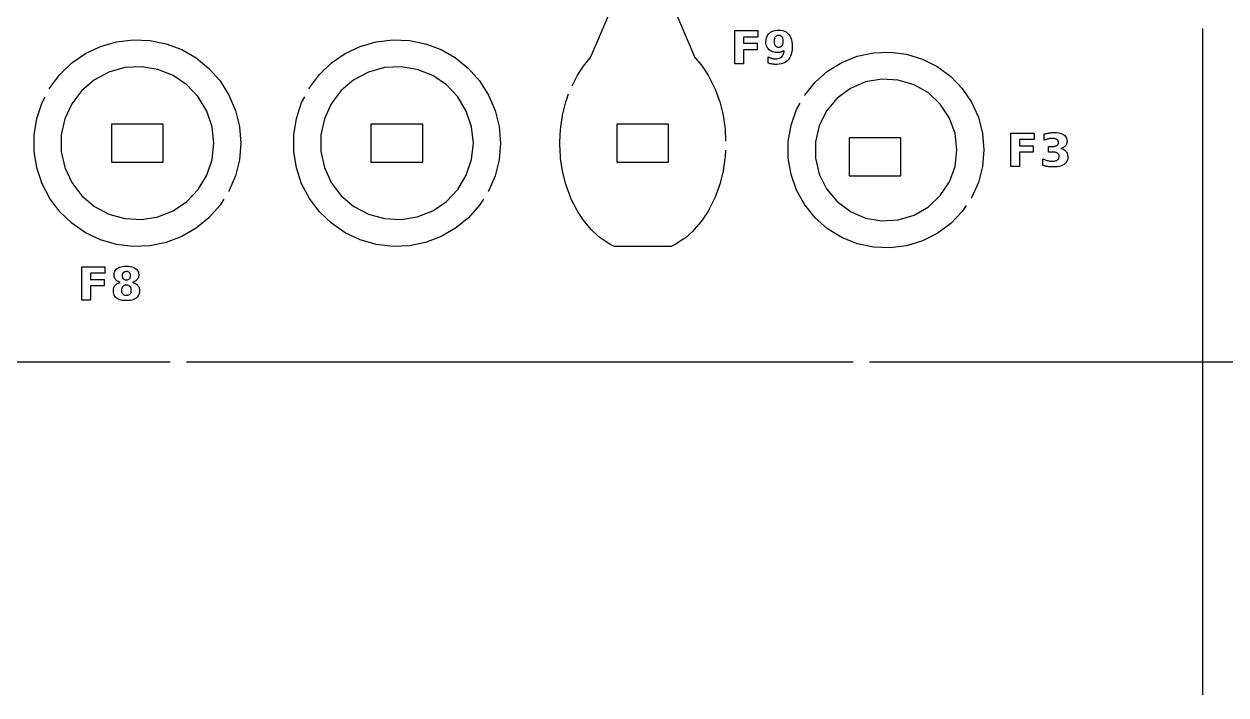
# Model space of a CAD drawing. Header units: millimetres. Extents: x 0 to 300, y 0 to 300.
# Drawn here: x 63.7 to 151.7, y 125.6 to 174.7 of the extents above; entities that cross this region are included whole.
import ezdxf

# ---------------------------------------------------------------- set-up
doc = ezdxf.new("R2010")
doc.units = ezdxf.units.MM
for name, color, linetype in [('CUT', 1, 'CONTINUOUS'), ('ENGRAVE', 5, 'CONTINUOUS'), ('SCORE', 7, 'CONTINUOUS')]:
    doc.layers.add(name, color=color, linetype=linetype)

msp = doc.modelspace()

# ---------------------------------------------------------------- linework, layer by layer
at = {"layer": 'CUT', "color": 1}
for points in [[(103.8208, 170.2013), (104.1396, 170.8375), (104.2179, 170.9732), (104.651, 171.6317), (104.752, 171.766), (105.1558, 172.2381), (105.1699, 172.2564), (105.18, 172.2771), (107.7369, 178.2431)], [(110.2631, 178.2431), (112.82, 172.2771), (112.8301, 172.2564), (112.8442, 172.2381), (113.248, 171.766), (113.349, 171.6317), (113.7821, 170.9732), (113.8604, 170.8375), (114.232, 170.0959), (114.2907, 169.9606), (114.5906, 169.1497), (114.6323, 169.0157), (114.8525, 168.151), (114.8792, 168.0184), (115.0012, 167.2003), (115.0031, 167.1903), (115.0258, 167.0022), (115.068, 166.1448)], [(150, 125.6), (150, 174.4)], [(65.5532, 169.9643), (65.5975, 170.0487), (66.3298, 171.0233), (67.2091, 171.8678), (68.2124, 172.5604), (69.3138, 173.083), (70.4848, 173.4222), (71.695, 173.5691), (72.9131, 173.52), (74.1076, 173.2762), (75.2475, 172.8439), (76.3032, 172.2343), (77.2476, 171.4633), (78.056, 170.5508), (78.7075, 169.5204), (79.1854, 168.3988), (79.4771, 167.2152), (79.5752, 166), (79.4771, 164.7848), (79.1854, 163.6012), (78.7075, 162.4796), (78.6879, 162.4485)], [(84.5532, 169.9643), (84.5975, 170.0487), (85.3298, 171.0233), (86.2091, 171.8678), (87.2124, 172.5604), (88.3138, 173.083), (89.4848, 173.4222), (90.695, 173.5691), (91.9131, 173.52), (93.1076, 173.2762), (94.2475, 172.8439), (95.3032, 172.2343), (96.2476, 171.4633), (97.056, 170.5508), (97.7075, 169.5204), (98.1854, 168.3988), (98.4771, 167.2152), (98.5752, 166), (98.4771, 164.7848), (98.1854, 163.6012), (97.7075, 162.4796), (97.6879, 162.4485)], [(120.8395, 169.4898), (120.8552, 169.518), (121.6198, 170.4648), (122.5333, 171.2689), (123.5697, 171.907), (124.6989, 172.3608), (125.8886, 172.6172), (127.1045, 172.6688), (128.3117, 172.5142), (129.4753, 172.1579), (130.562, 171.61), (131.5405, 170.8863), (132.3826, 170.0076), (133.0641, 168.9993), (133.5654, 167.8904), (133.8721, 166.7126), (133.9753, 165.5), (133.8721, 164.2874), (133.5654, 163.1096), (133.0641, 162.0007), (133.0412, 161.9667)], [(78.3405, 161.8991), (78.056, 161.4492), (77.2476, 160.5367), (76.3032, 159.7657), (75.2475, 159.1561), (74.1076, 158.7238), (72.9131, 158.48), (71.695, 158.4309), (70.4848, 158.5778), (69.3138, 158.917), (68.2124, 159.4396), (67.2091, 160.1322), (66.3298, 160.9767), (65.5975, 161.9513), (65.0309, 163.0308), (64.6449, 164.1871), (64.4493, 165.3904), (64.4493, 166.6096), (64.6449, 167.8129), (65.0309, 168.9692), (65.2511, 169.3887)], [(97.3405, 161.8991), (97.056, 161.4492), (96.2476, 160.5367), (95.3032, 159.7657), (94.2475, 159.1561), (93.1076, 158.7238), (91.9131, 158.48), (90.695, 158.4309), (89.4848, 158.5778), (88.3138, 158.917), (87.2124, 159.4396), (86.2091, 160.1322), (85.3298, 160.9767), (84.5975, 161.9513), (84.0309, 163.0308), (83.6449, 164.1871), (83.4493, 165.3904), (83.4493, 166.6096), (83.6449, 167.8129), (84.0309, 168.9692), (84.2511, 169.3887)], [(115.0503, 165.4954), (115.0266, 165.0146), (115.0136, 164.8829), (114.8792, 163.9816), (114.8525, 163.849), (114.6323, 162.9843), (114.5906, 162.8503), (114.2907, 162.0394), (114.232, 161.9041), (113.8604, 161.1625), (113.7821, 161.0268), (113.349, 160.3683), (113.248, 160.234), (112.7653, 159.6695), (112.6385, 159.5402), (112.1189, 159.0773), (111.964, 158.9584), (111.4213, 158.6015), (111.3304, 158.5467), (111.2354, 158.4992), (111.0715, 158.425), (106.9285, 158.425), (106.7646, 158.4992), (106.6696, 158.5467), (106.5787, 158.6015), (106.036, 158.9584), (105.8811, 159.0773), (105.3615, 159.5402), (105.2347, 159.6695), (104.752, 160.234), (104.651, 160.3683), (104.2179, 161.0268), (104.1396, 161.1625), (103.768, 161.9041), (103.7093, 162.0394), (103.4094, 162.8503), (103.3677, 162.9843), (103.1475, 163.849), (103.1208, 163.9816), (102.9864, 164.8829), (102.9734, 165.0146), (102.9281, 165.9343), (102.9281, 166.0657), (102.9742, 167.0022), (102.9969, 167.1903), (102.9988, 167.2003), (103.1208, 168.0184), (103.1475, 168.151), (103.3677, 169.0157), (103.4094, 169.1497), (103.5759, 169.5999)], [(132.6772, 161.4282), (132.3826, 160.9924), (131.5405, 160.1137), (130.562, 159.39), (129.4753, 158.8421), (128.3117, 158.4858), (127.1045, 158.3312), (125.8886, 158.3828), (124.6989, 158.6392), (123.5697, 159.093), (122.5333, 159.7311), (121.6198, 160.5352), (120.8552, 161.482), (120.2617, 162.5445), (119.8563, 163.692), (119.6506, 164.8915), (119.6506, 166.1085), (119.8563, 167.308), (120.2617, 168.4555), (120.5225, 168.9224)], [(25.6, 150), (74.4, 150)], [(75.6, 150), (124.4, 150)], [(125.6, 150), (174.4, 150)]]:
    msp.add_lwpolyline(points, dxfattribs=at)
for points in [[(73.895, 164.605), (73.895, 167.395), (70.105, 167.395), (70.105, 164.605), (73.895, 164.605)], [(92.895, 164.605), (92.895, 167.395), (89.105, 167.395), (89.105, 164.605), (92.895, 164.605)], [(110.895, 164.605), (110.895, 167.395), (107.105, 167.395), (107.105, 164.605), (110.895, 164.605)], [(127.895, 163.605), (127.895, 166.395), (124.105, 166.395), (124.105, 163.605), (127.895, 163.605)]]:
    msp.add_lwpolyline(points, close=True, dxfattribs=at)
at = {"layer": 'ENGRAVE', "color": 5}
for points in [[(117.4294, 174.2381), (117.4294, 173.7644), (116.3649, 173.7644), (116.3649, 173.3119), (117.3659, 173.3119), (117.3659, 172.8383), (116.3649, 172.8383), (116.3649, 171.808), (115.7383, 171.808), (115.7383, 174.2381), (117.4294, 174.2381)], [(118.2258, 172.2886), (118.2747, 172.2682), (118.3228, 172.2497), (118.3702, 172.2332), (118.4168, 172.2186), (118.4628, 172.206), (118.5082, 172.1953), (118.5535, 172.1865), (118.5987, 172.1797), (118.6436, 172.1749), (118.6884, 172.172), (118.7329, 172.171), (118.8228, 172.1753), (118.9058, 172.1883), (118.982, 172.2099), (119.0512, 172.2401), (119.1136, 172.2789), (119.1691, 172.3264), (119.2176, 172.3824), (119.259, 172.4468), (119.2932, 172.5195), (119.3203, 172.6006), (119.3403, 172.69), (119.3531, 172.7879), (119.3158, 172.7619), (119.2776, 172.7381), (119.2387, 172.7166), (119.199, 172.6974), (119.1584, 172.6805), (119.117, 172.6658), (119.0747, 172.6534), (119.0311, 172.6432), (118.9864, 172.6353), (118.9405, 172.6296), (118.8935, 172.6262), (118.8452, 172.6251), (118.725, 172.6311), (118.6128, 172.6492), (118.5085, 172.6794), (118.4123, 172.7217), (118.3241, 172.776), (118.2438, 172.8424), (118.174, 172.9186), (118.1168, 173.0025), (118.0723, 173.094), (118.0406, 173.1932), (118.0215, 173.3), (118.0152, 173.4145), (118.0222, 173.5409), (118.0435, 173.6586), (118.0788, 173.7677), (118.1284, 173.868), (118.192, 173.9597), (118.2699, 174.0427), (118.3596, 174.1149), (118.459, 174.1739), (118.5679, 174.2197), (118.6865, 174.2525), (118.8148, 174.2722), (118.9527, 174.2787), (119.1051, 174.2698), (119.2456, 174.2431), (119.3742, 174.1986), (119.4909, 174.1362), (119.5956, 174.0561), (119.6883, 173.9581), (119.7679, 173.8439), (119.833, 173.7149), (119.8836, 173.5711), (119.9198, 173.4127), (119.9415, 173.2395), (119.9488, 173.0515), (119.9403, 172.858), (119.9149, 172.6787), (119.8727, 172.5138), (119.8135, 172.3632), (119.7374, 172.227), (119.6444, 172.1051), (119.5367, 171.9999), (119.4163, 171.9138), (119.2835, 171.8469), (119.138, 171.7991), (118.98, 171.7704), (118.8094, 171.7608), (118.7529, 171.7615), (118.6971, 171.7636), (118.6422, 171.7671), (118.5881, 171.772), (118.5348, 171.7784), (118.4823, 171.7861), (118.4304, 171.7952), (118.3788, 171.8057), (118.3277, 171.8176), (118.2768, 171.8309), (118.2264, 171.8456), (118.1763, 171.8617), (118.1763, 172.311), (118.2258, 172.2886)], [(119.05, 173.0438), (119.0934, 173.0586), (119.1324, 173.0794), (119.1669, 173.106), (119.1968, 173.1386), (119.2222, 173.1771), (119.2429, 173.2215), (119.2591, 173.2719), (119.2706, 173.3281), (119.2775, 173.3903), (119.2798, 173.4584), (119.2775, 173.5261), (119.2706, 173.5879), (119.2591, 173.644), (119.2429, 173.6943), (119.2222, 173.7387), (119.1968, 173.7774), (119.1669, 173.8103), (119.1324, 173.8371), (119.0934, 173.858), (119.05, 173.8729), (119.0019, 173.8819), (118.9494, 173.8849), (118.8969, 173.8819), (118.8489, 173.8729), (118.8054, 173.858), (118.7664, 173.8371), (118.7319, 173.8103), (118.702, 173.7774), (118.6766, 173.7387), (118.6559, 173.6943), (118.6398, 173.644), (118.6282, 173.5879), (118.6213, 173.5261), (118.619, 173.4584), (118.6213, 173.3903), (118.6282, 173.3281), (118.6398, 173.2719), (118.6559, 173.2215), (118.6766, 173.1771), (118.702, 173.1386), (118.7319, 173.106), (118.7664, 173.0794), (118.8054, 173.0586), (118.8489, 173.0438), (118.8969, 173.035), (118.9494, 173.032), (119.0019, 173.035), (119.05, 173.0438)], [(137.6471, 166.73), (137.6471, 166.2564), (136.5826, 166.2564), (136.5826, 165.8039), (137.5836, 165.8039), (137.5836, 165.3303), (136.5826, 165.3303), (136.5826, 164.3), (135.956, 164.3), (135.956, 166.73), (137.6471, 166.73)], [(139.6917, 165.5865), (139.7638, 165.5575), (139.8294, 165.5233), (139.8883, 165.484), (139.9408, 165.4394), (139.9866, 165.3897), (140.0257, 165.335), (140.0576, 165.2755), (140.0824, 165.2113), (140.1002, 165.1423), (140.1108, 165.0686), (140.1144, 164.9901), (140.1067, 164.8745), (140.0836, 164.7685), (140.0452, 164.6721), (139.9914, 164.5854), (139.9222, 164.5083), (139.8377, 164.4408), (139.7384, 164.3833), (139.625, 164.3363), (139.4975, 164.2998), (139.3559, 164.2737), (139.2002, 164.258), (139.0304, 164.2528), (138.968, 164.2536), (138.9055, 164.2561), (138.843, 164.2603), (138.7805, 164.2662), (138.7179, 164.2737), (138.6552, 164.2829), (138.5927, 164.2938), (138.5304, 164.3063), (138.4683, 164.3205), (138.4064, 164.3364), (138.3448, 164.354), (138.2833, 164.3732), (138.2833, 164.8566), (138.3419, 164.8285), (138.4002, 164.8028), (138.4585, 164.7795), (138.5166, 164.7586), (138.5746, 164.7401), (138.6325, 164.724), (138.6901, 164.7103), (138.7474, 164.6991), (138.8044, 164.6904), (138.861, 164.6842), (138.9174, 164.6805), (138.9734, 164.6792), (139.0532, 164.6816), (139.1265, 164.6888), (139.1934, 164.7008), (139.2537, 164.7176), (139.3077, 164.7391), (139.3551, 164.7655), (139.3956, 164.7963), (139.4288, 164.8313), (139.4546, 164.8705), (139.473, 164.9138), (139.4841, 164.9613), (139.4878, 165.0129), (139.484, 165.066), (139.4727, 165.1146), (139.4538, 165.1588), (139.4274, 165.1984), (139.3934, 165.2336), (139.3519, 165.2644), (139.303, 165.2905), (139.2469, 165.3118), (139.1836, 165.3284), (139.1131, 165.3403), (139.0355, 165.3474), (138.9507, 165.3498), (138.7, 165.3498), (138.7, 165.7535), (138.9637, 165.7535), (139.039, 165.7555), (139.1076, 165.7617), (139.1696, 165.772), (139.2248, 165.7864), (139.2734, 165.8049), (139.3152, 165.8275), (139.3505, 165.8543), (139.3794, 165.8855), (139.4019, 165.9209), (139.418, 165.9606), (139.4276, 166.0046), (139.4308, 166.0529), (139.4277, 166.0978), (139.4183, 166.1392), (139.4027, 166.177), (139.3809, 166.2113), (139.3528, 166.2421), (139.3185, 166.2694), (139.2785, 166.2928), (139.2333, 166.3119), (139.183, 166.3268), (139.1275, 166.3374), (139.0669, 166.3438), (139.0011, 166.3459), (138.9506, 166.3449), (138.8998, 166.3421), (138.8489, 166.3374), (138.7978, 166.3307), (138.7466, 166.3222), (138.6951, 166.3117), (138.6436, 166.2994), (138.5922, 166.2853), (138.5409, 166.2694), (138.4897, 166.2517), (138.4385, 166.2321), (138.3875, 166.2108), (138.3875, 166.6698), (138.4493, 166.6864), (138.5108, 166.7016), (138.5722, 166.7154), (138.6334, 166.7277), (138.6945, 166.7385), (138.7553, 166.7479), (138.8159, 166.7559), (138.8761, 166.7624), (138.936, 166.7674), (138.9955, 166.7711), (139.0546, 166.7732), (139.1134, 166.774), (139.2647, 166.7696), (139.4027, 166.7567), (139.5274, 166.7351), (139.6389, 166.7049), (139.7372, 166.666), (139.8222, 166.6185), (139.8941, 166.5623), (139.9529, 166.4974), (139.9986, 166.4238), (140.0313, 166.3415), (140.0509, 166.2504), (140.0574, 166.1506), (140.0543, 166.0817), (140.0449, 166.017), (140.0293, 165.9567), (140.0075, 165.9007), (139.9794, 165.8489), (139.9451, 165.8015), (139.9047, 165.7584), (139.8583, 165.7198), (139.806, 165.6857), (139.7476, 165.6561), (139.6833, 165.6309), (139.6131, 165.6102), (139.6917, 165.5865)], [(69.6296, 156.9448), (69.6296, 156.4711), (68.5651, 156.4711), (68.5651, 156.0187), (69.5661, 156.0187), (69.5661, 155.545), (68.5651, 155.545), (68.5651, 154.5147), (67.9385, 154.5147), (67.9385, 156.9448), (69.6296, 156.9448)], [(70.5519, 155.8933), (70.4993, 155.9295), (70.4528, 155.9696), (70.4123, 156.0138), (70.378, 156.0618), (70.35, 156.1136), (70.3281, 156.1692), (70.3125, 156.2286), (70.3032, 156.2918), (70.3, 156.3588), (70.3064, 156.4573), (70.3255, 156.5476), (70.3574, 156.6298), (70.402, 156.7039), (70.4594, 156.7698), (70.5295, 156.8276), (70.612, 156.8768), (70.7064, 156.9171), (70.8127, 156.9484), (70.931, 156.9708), (71.0612, 156.9842), (71.2034, 156.9887), (71.3445, 156.9843), (71.4739, 156.9709), (71.5915, 156.9486), (71.6974, 156.9175), (71.7916, 156.8774), (71.8739, 156.8284), (71.9441, 156.7708), (72.0014, 156.705), (72.0461, 156.6308), (72.0779, 156.5484), (72.0971, 156.4578), (72.1034, 156.3588), (72.1003, 156.2918), (72.0909, 156.2286), (72.0752, 156.1692), (72.0532, 156.1136), (72.0249, 156.0618), (71.9903, 156.0138), (71.9496, 155.9696), (71.9029, 155.9295), (71.8501, 155.8933), (71.7914, 155.8611), (71.7266, 155.8329), (71.6558, 155.8087), (71.7349, 155.7835), (71.8073, 155.7536), (71.8729, 155.719), (71.9318, 155.6796), (71.984, 155.6354), (72.0294, 155.5865), (72.0679, 155.533), (72.0995, 155.475), (72.124, 155.4126), (72.1415, 155.3456), (72.152, 155.2742), (72.1555, 155.1983), (72.1488, 155.0828), (72.1288, 154.9771), (72.0955, 154.8812), (72.0488, 154.7951), (71.9888, 154.7188), (71.9154, 154.6523), (71.829, 154.5958), (71.7296, 154.5497), (71.6174, 154.5137), (71.4923, 154.4881), (71.3543, 154.4727), (71.2034, 154.4675), (71.0519, 154.4727), (70.9134, 154.4881), (70.7877, 154.5137), (70.6749, 154.5497), (70.575, 154.5958), (70.488, 154.6523), (70.4142, 154.7188), (70.3538, 154.7951), (70.3068, 154.8812), (70.2732, 154.9771), (70.253, 155.0828), (70.2463, 155.1983), (70.2498, 155.2742), (70.2603, 155.3456), (70.2779, 155.4126), (70.3024, 155.475), (70.3339, 155.533), (70.3725, 155.5865), (70.4179, 155.6354), (70.47, 155.6796), (70.5289, 155.719), (70.5946, 155.7536), (70.6669, 155.7835), (70.746, 155.8087), (70.6753, 155.8329), (70.6106, 155.8611), (70.5519, 155.8933)], [(70.9014, 156.2062), (70.9126, 156.1672), (70.9283, 156.1319), (70.9484, 156.1003), (70.9731, 156.0724), (71.0018, 156.0485), (71.0345, 156.029), (71.0709, 156.0138), (71.1112, 156.0029), (71.1554, 155.9964), (71.2034, 155.9942), (71.2503, 155.9964), (71.2936, 156.0029), (71.3332, 156.0138), (71.369, 156.029), (71.4012, 156.0485), (71.4296, 156.0724), (71.454, 156.1003), (71.4739, 156.1319), (71.4894, 156.1672), (71.5005, 156.2062), (71.5071, 156.2489), (71.5094, 156.2953), (71.5071, 156.3418), (71.5005, 156.3844), (71.4894, 156.4233), (71.4739, 156.4585), (71.454, 156.4899), (71.4296, 156.5175), (71.4012, 156.5411), (71.369, 156.5605), (71.3332, 156.5755), (71.2936, 156.5862), (71.2503, 156.5927), (71.2034, 156.5948), (71.1554, 156.5927), (71.1112, 156.5861), (71.0709, 156.5753), (71.0345, 156.5601), (71.0018, 156.5406), (70.9731, 156.5167), (70.9484, 156.4889), (70.9283, 156.4574), (70.9126, 156.4223), (70.9014, 156.3836), (70.8947, 156.3413), (70.8925, 156.2953), (70.8947, 156.2489), (70.9014, 156.2062)], [(71.0479, 155.578), (71.0052, 155.5593), (70.9669, 155.5353), (70.9332, 155.506), (70.9043, 155.4716), (70.8807, 155.4327), (70.8624, 155.3892), (70.8493, 155.341), (70.8414, 155.2883), (70.8388, 155.2309), (70.8414, 155.1735), (70.8493, 155.1209), (70.8624, 155.0728), (70.8807, 155.0294), (70.9043, 154.9907), (70.9332, 154.9566), (70.9669, 154.9276), (71.0052, 154.9037), (71.0479, 154.8852), (71.0952, 154.872), (71.147, 154.8641), (71.2034, 154.8614), (71.2592, 154.8641), (71.3104, 154.872), (71.3572, 154.8852), (71.3994, 154.9037), (71.4371, 154.9276), (71.4703, 154.9566), (71.4986, 154.9907), (71.5218, 155.0294), (71.5399, 155.0728), (71.5528, 155.1209), (71.5605, 155.1735), (71.5631, 155.2309), (71.5605, 155.2887), (71.5528, 155.3418), (71.5399, 155.3902), (71.5218, 155.4338), (71.4986, 155.4727), (71.4703, 155.5068), (71.4371, 155.5359), (71.3994, 155.5597), (71.3572, 155.5782), (71.3104, 155.5914), (71.2592, 155.5993), (71.2034, 155.602), (71.147, 155.5993), (71.0952, 155.5913), (71.0479, 155.578)]]:
    msp.add_lwpolyline(points, close=True, dxfattribs=at)
at = {"layer": 'SCORE', "color": 7}
for points in [[(77.6, 166), (77.4691, 167.2038), (77.0824, 168.3514), (76.4581, 169.389), (75.6254, 170.2681), (74.6231, 170.9477), (73.4982, 171.3959), (72.3032, 171.5918), (71.094, 171.5262), (69.9272, 171.2023), (68.8574, 170.6351), (67.9344, 169.8511), (67.2016, 168.8871), (66.6931, 167.7881), (66.4328, 166.6055), (66.4328, 165.3945), (66.6931, 164.2119), (67.2016, 163.1129), (67.9344, 162.1489), (68.8574, 161.3649), (69.9272, 160.7977), (71.094, 160.4738), (72.3032, 160.4082), (73.4982, 160.6041), (74.6231, 161.0523), (75.6254, 161.7319), (76.4581, 162.611), (77.0824, 163.6486), (77.4691, 164.7962), (77.6, 166)], [(96.6, 166), (96.4691, 167.2038), (96.0824, 168.3514), (95.4581, 169.389), (94.6254, 170.2681), (93.6231, 170.9477), (92.4982, 171.3959), (91.3032, 171.5918), (90.094, 171.5262), (88.9272, 171.2023), (87.8574, 170.6351), (86.9344, 169.8511), (86.2016, 168.8871), (85.6931, 167.7881), (85.4328, 166.6055), (85.4328, 165.3945), (85.6931, 164.2119), (86.2016, 163.1129), (86.9344, 162.1489), (87.8574, 161.3649), (88.9272, 160.7977), (90.094, 160.4738), (91.3032, 160.4082), (92.4982, 160.6041), (93.6231, 161.0523), (94.6254, 161.7319), (95.4581, 162.611), (96.0824, 163.6486), (96.4691, 164.7962), (96.6, 166)], [(132, 165.5), (131.8598, 166.6992), (131.4469, 167.8338), (130.7834, 168.8425), (129.9052, 169.671), (128.8596, 170.2747), (127.703, 170.621), (126.4976, 170.6912), (125.3086, 170.4815), (124.2, 170.0033), (123.2315, 169.2823), (122.4555, 168.3574), (121.9136, 167.2785), (121.6352, 166.1037), (121.6352, 164.8963), (121.9136, 163.7215), (122.4555, 162.6426), (123.2315, 161.7177), (124.2, 160.9967), (125.3086, 160.5185), (126.4976, 160.3088), (127.703, 160.379), (128.8596, 160.7253), (129.9052, 161.329), (130.7834, 162.1575), (131.4469, 163.1662), (131.8598, 164.3008), (132, 165.5)]]:
    msp.add_lwpolyline(points, dxfattribs=at)

doc.saveas('drawing.dxf')
